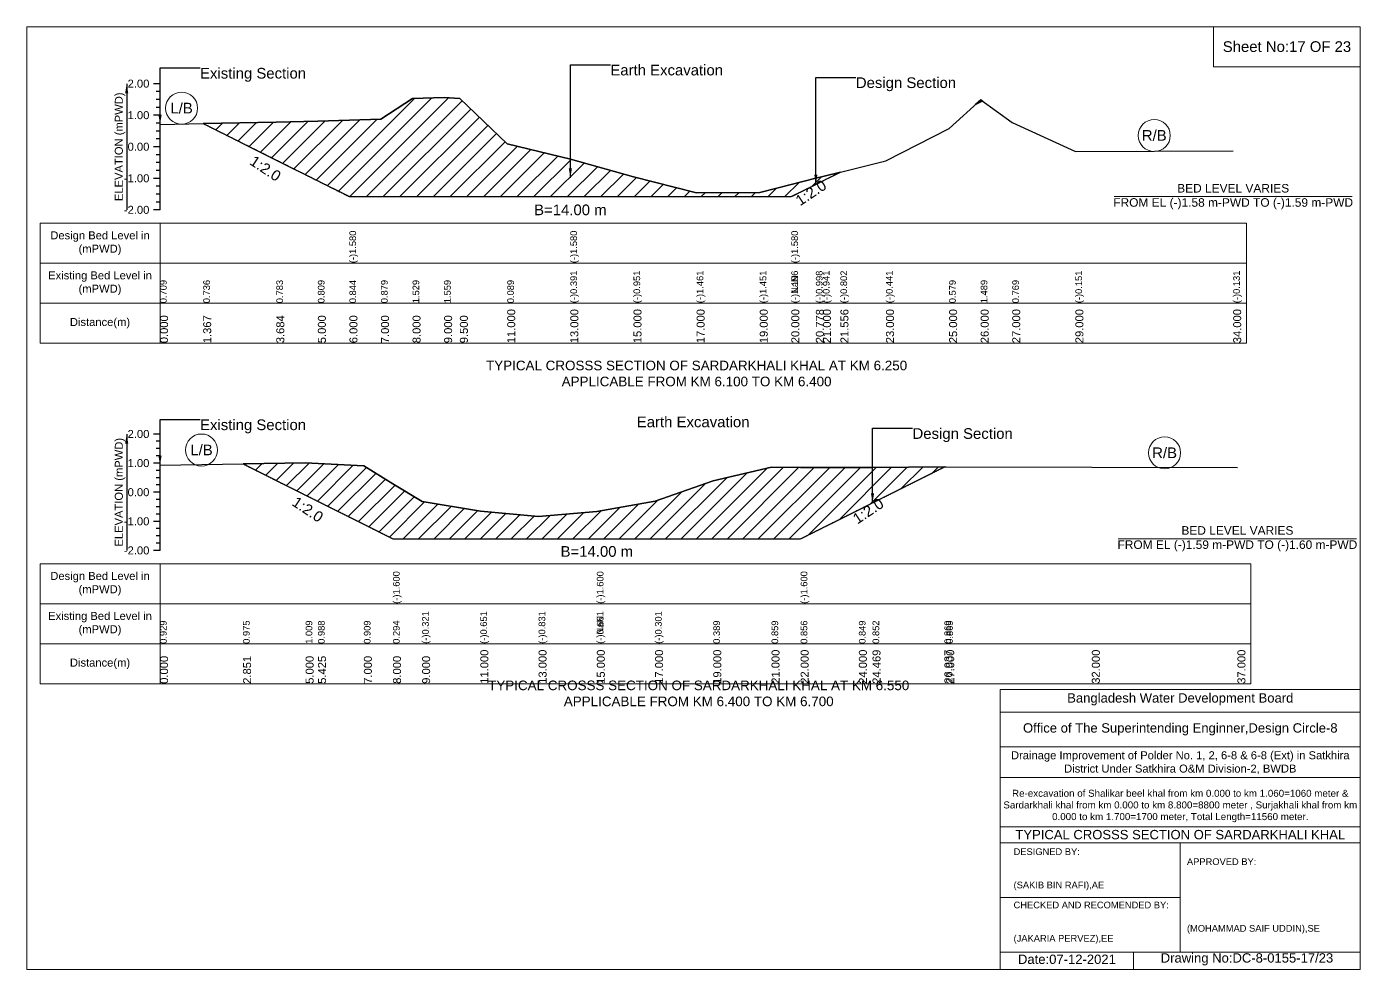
# Model space of a CAD drawing. Header units: inches. Extents: x 93000 to 506000, y -4242 to 0.
# Drawn here: x 260000 to 266000, y -4242 to 0 of the extents above; entities that cross this region are included whole.
import ezdxf

# ---------------------------------------------------------------- set-up
doc = ezdxf.new("R2010")
doc.units = ezdxf.units.IN
doc.header["$LTSCALE"] = 7
doc.header["$MEASUREMENT"] = 0
doc.linetypes.add('DASHED', pattern=[0.75, 0.5, -0.25])
for name, color, linetype, lineweight in [('Cross section Data Border', 7, 'Continuous', 9), ('Cross Section Labels', 7, 'Continuous', 9), ('Design_Bed_Level for Xsection', 7, 'DASHED', 25), ('Existing_Bed_Level for Xsection', 7, 'Continuous', 25), ('Long Section Labels', 7, 'Continuous', 9)]:
    doc.layers.add(name, color=color, linetype=linetype, lineweight=lineweight)
doc.styles.get("Standard").update_dxf_attribs({"font": 'arial.ttf'})
doc.dimstyles.get("Standard").update_dxf_attribs({"dimtxt": 0.18, "dimasz": 0.18, "dimexe": 0.18, "dimexo": 0.0625, "dimgap": 0.09, "dimtad": 0, "dimtih": 1, "dimtoh": 1, "dimdec": 4, "dimzin": 0, "dimdsep": 46, "dimtxsty": 'Standard', "dimcen": 0.09, "dimadec": 0, "dimazin": 0, "dimtfac": 1, "dimtdec": 4, "dimtofl": 0, "dimtmove": 0, "dimatfit": 3, "dimfxl": 1, "dimtolj": 1, "dimtzin": 0, "dimarcsym": 0})

msp = doc.modelspace()

# ---------------------------------------------------------------- hatches: boundary and pattern name
at = {"layer": 'Existing_Bed_Level for Xsection'}
h = msp.add_hatch(dxfattribs=at)
h.set_pattern_fill('ANSI31', color=256, scale=426, style=0)
h.paths.add_polyline_path([(260794.2, -436), (261123.1, -600.4), (261310, -693.9), (261452, -764.9), (261594, -764.9), (261736, -764.9), (261878, -764.9), (261949, -764.9), (262162, -764.9), (262446, -764.9), (262730, -764.9), (263014, -764.9), (263298, -764.9), (263440, -764.9), (263550.5, -709.7), (263582, -693.9), (263661, -654.4), (263582, -674.2), (263550.5, -682.2), (263440, -710.4), (263298, -746.6), (263014, -748), (262730, -675.6), (262446, -596.1), (262162, -527.9), (261949, -323.4), (261878, -319.2), (261736, -323.4), (261594, -415.7), (261452, -420.7), (261310, -425.7), (261123.1, -429.4)])
h = msp.add_hatch(dxfattribs=at)
h.set_pattern_fill('ANSI31', color=256, scale=426, style=0)
h.paths.add_polyline_path([(264268.1, -350.8), (264292, -338.9), (264300, -334.9), (264292, -329.1)])
h = msp.add_hatch(dxfattribs=at)
h.set_pattern_fill('ANSI31', color=256, scale=393, style=0)
h.paths.add_polyline_path([(260973.5, -1967.5), (261255, -2108.2), (261310.7, -2136.1), (261517, -2239.2), (261648, -2304.7), (261779, -2304.7), (262041, -2304.7), (262303, -2304.7), (262565, -2304.7), (262827, -2304.7), (263089, -2304.7), (263351, -2304.7), (263482, -2304.7), (263744, -2173.7), (263805.4, -2143), (264128.8, -1981.4), (263805.4, -1983.5), (263744, -1983.9), (263482, -1983), (263351, -1982.6), (263089, -2044.2), (262827, -2134.6), (262565, -2181.7), (262303, -2204), (262041, -2180.4), (261779, -2137.2), (261648, -2056.6), (261517, -1976.1), (261310.7, -1965.7), (261255, -1963)])

# ---------------------------------------------------------------- linework, layer by layer
at = {"layer": 'Cross section Data Border'}
for points in [[(260000, 0), (266000, 0), (266000, -4242), (260000, -4242)], [(265340, 0), (266000, 0), (266000, -180), (265340, -180)], [(260060, -884.5), (265488, -884.5), (265488, -1424.5), (260060, -1424.5)], [(260060, -2417.1), (265507, -2417.1), (265507, -2957.1), (260060, -2957.1)]]:
    msp.add_lwpolyline(points, close=True, dxfattribs=at)
for points in [[(260600, -884.5), (260600, -1424.5)], [(260060, -1064.5), (265488, -1064.5)], [(260060, -1244.5), (265488, -1244.5)], [(260600, -2417.1), (260600, -2957.1)], [(260060, -2597.1), (265507, -2597.1)], [(260060, -2777.1), (265507, -2777.1)], [(264380, -4242), (264380, -2982), (266000, -2982)], [(264380, -3084), (266000, -3084)], [(264380, -3240), (266000, -3240)], [(264380, -3378), (266000, -3378)], [(264380, -3600), (266000, -3600)], [(264380, -3672), (266000, -3672)], [(265190, -3672), (265190, -4164)], [(264380, -3918), (265190, -3918)], [(264380, -4164), (266000, -4164)], [(264980, -4164), (264980, -4242)]]:
    msp.add_lwpolyline(points, dxfattribs=at)
at = {"layer": 'Cross Section Labels'}
for points in [[(264892.2, -764.9), (265963.8, -764.9)], [(264911.2, -2304.7), (265982.8, -2304.7)]]:
    msp.add_lwpolyline(points, dxfattribs=at)
for centre in [(260697.1, -366.9), (265073, -489.6), (260786.7, -1905), (265119.5, -1917.8)]:
    msp.add_circle(centre, 72, dxfattribs=at)
at = {"layer": 'Design_Bed_Level for Xsection'}
for points in [[(260794.2, -436), (261123.1, -600.4), (261452, -764.9), (262446, -764.9), (263440, -764.9), (263550.5, -709.7), (263661, -654.4)], [(260973.5, -1967.5), (261310.7, -2136.1), (261648, -2304.7), (262565, -2304.7), (263482, -2304.7), (263805.4, -2143), (264128.8, -1981.4)]]:
    msp.add_lwpolyline(points, dxfattribs=at)
at = {"layer": 'Existing_Bed_Level for Xsection'}
for points in [[(260600, -256.5), (260570, -256.5)], [(260600, -292), (260582, -292)], [(260600, -824.5), (260600, -682.5), (260600, -540.5), (260600, -398.5), (260600, -256.5)], [(260600, -327.5), (260582, -327.5)], [(260600, -439.9), (260794.2, -436), (261123.1, -429.4), (261310, -425.7), (261452, -420.7), (261452, -420.7), (261594, -415.7), (261736, -323.4), (261878, -319.2), (261949, -323.4), (262162, -527.9), (262446, -596.1), (262446, -596.1), (262730, -675.6), (263014, -748), (263298, -746.6), (263440, -710.4), (263440, -710.4), (263550.5, -682.2), (263582, -674.2), (263661, -654.4), (263866, -603.2), (264150, -458.3), (264292, -329.1), (264434, -431.3), (264718, -562), (265428, -559.1)], [(260600, -398.5), (260570, -398.5)], [(260600, -363), (260582, -363)], [(260600, -434), (260582, -434)], [(260600, -469.5), (260582, -469.5)], [(260600, -505), (260582, -505)], [(260600, -540.5), (260570, -540.5)], [(260600, -576), (260582, -576)], [(260600, -611.5), (260582, -611.5)], [(260600, -647), (260582, -647)], [(260600, -682.5), (260570, -682.5)], [(260600, -718), (260582, -718)], [(260600, -753.5), (260582, -753.5)], [(260600, -824.5), (260570, -824.5)], [(260600, -789), (260582, -789)], [(260600, -1833.1), (260570, -1833.1)], [(260600, -2357.1), (260600, -2226.1), (260600, -2095.1), (260600, -1964.1), (260600, -1833.1)], [(260600, -1865.9), (260582, -1865.9)], [(260600, -1898.6), (260582, -1898.6)], [(260600, -1964.1), (260570, -1964.1)], [(260600, -1931.4), (260582, -1931.4)], [(260600, -1973.4), (260973.5, -1967.5), (261255, -1963), (261310.7, -1965.7), (261517, -1976.1), (261648, -2056.6), (261648, -2056.6), (261779, -2137.2), (262041, -2180.4), (262303, -2204), (262565, -2181.7), (262565, -2181.7), (262827, -2134.6), (263089, -2044.2), (263351, -1982.6), (263482, -1983), (263482, -1983), (263744, -1983.9), (263805.4, -1983.5), (264128.8, -1981.4), (264137, -1981.3), (264792, -1982.6), (265447, -1983.9)], [(260600, -1996.9), (260582, -1996.9)], [(260600, -2029.6), (260582, -2029.6)], [(260600, -2095.1), (260570, -2095.1)], [(260600, -2062.4), (260582, -2062.4)], [(260600, -2127.9), (260582, -2127.9)], [(260600, -2160.6), (260582, -2160.6)], [(260600, -2193.4), (260582, -2193.4)], [(260600, -2226.1), (260570, -2226.1)], [(260600, -2258.9), (260582, -2258.9)], [(260600, -2291.6), (260582, -2291.6)], [(260600, -2324.4), (260582, -2324.4)], [(260600, -2357.1), (260570, -2357.1)]]:
    msp.add_lwpolyline(points, dxfattribs=at)
for points in [[(260794.2, -436), (260794.2, -436), (261123.1, -600.4), (261310, -693.9), (261452, -764.9), (261452, -764.9), (261594, -764.9), (261736, -764.9), (261878, -764.9), (261949, -764.9), (262162, -764.9), (262446, -764.9), (262446, -764.9), (262730, -764.9), (263014, -764.9), (263298, -764.9), (263440, -764.9), (263440, -764.9), (263550.5, -709.7), (263582, -693.9), (263661, -654.4), (263582, -674.2), (263550.5, -682.2), (263440, -710.4), (263440, -710.4), (263298, -746.6), (263014, -748), (262730, -675.6), (262446, -596.1), (262446, -596.1), (262162, -527.9), (261949, -323.4), (261878, -319.2), (261736, -323.4), (261594, -415.7), (261452, -420.7), (261452, -420.7), (261310, -425.7), (261123.1, -429.4), (260794.2, -436)], [(264268.1, -350.8), (264292, -338.9), (264300, -334.9), (264292, -329.1)], [(260973.5, -1967.5), (260973.5, -1967.5), (261255, -2108.2), (261310.7, -2136.1), (261517, -2239.2), (261648, -2304.7), (261648, -2304.7), (261779, -2304.7), (262041, -2304.7), (262303, -2304.7), (262565, -2304.7), (262565, -2304.7), (262827, -2304.7), (263089, -2304.7), (263351, -2304.7), (263482, -2304.7), (263482, -2304.7), (263744, -2173.7), (263805.4, -2143), (264128.8, -1981.4), (264128.8, -1981.4), (264128.8, -1981.4), (263805.4, -1983.5), (263744, -1983.9), (263482, -1983), (263482, -1983), (263351, -1982.6), (263089, -2044.2), (262827, -2134.6), (262565, -2181.7), (262565, -2181.7), (262303, -2204), (262041, -2180.4), (261779, -2137.2), (261648, -2056.6), (261648, -2056.6), (261517, -1976.1), (261310.7, -1965.7), (261255, -1963), (260973.5, -1967.5)]]:
    msp.add_lwpolyline(points, close=True, dxfattribs=at)

# ---------------------------------------------------------------- texts
at = {"layer": 'Cross section Data Border', "attachment_point": 5}
for s, insert, char_height in [('Sheet No:17 OF 23', (265670, -90), 48), ('Bangladesh Water Development Board', (265190, -3027), 42), ('Office of The Superintending Enginner,Design Circle-8', (265190, -3162), 42)]:
    msp.add_mtext(s, dxfattribs=dict(at, insert=insert, char_height=char_height))
at = {"layer": 'Cross section Data Border'}
for s, insert, char_height, width, attachment_point in [('Design Bed Level in (mPWD)', (260330, -974.5), 36, 480, 5), ('Existing Bed Level in (mPWD)', (260330, -1154.5), 36, 480, 5), ('Distance(m)', (260330, -1334.5), 36, 480, 5), ('Design Bed Level in (mPWD)', (260330, -2507.1), 36, 480, 5), ('Existing Bed Level in (mPWD)', (260330, -2687.1), 36, 480, 5), ('Distance(m)', (260330, -2867.1), 36, 480, 5), ('Drainage Improvement of Polder No. 1, 2, 6-8 & 6-8 (Ext) in Satkhira District Under Satkhira O&M Division-2, BWDB', (265190, -3312), 36, 1680, 5), ('Re-excavation of Shalikar beel khal from km 0.000 to km 1.060=1060 meter & Sardarkhali khal from km 0.000 to km 8.800=8800 meter , Surjakhali khal from km 0.000 to km 1.700=1700 meter, Total Length=11560 meter.', (265190, -3507), 31.4683, 1620, 5), ('TYPICAL CROSSS SECTION OF SARDARKHALI KHAL', (265190, -3636), 42, 1680, 5), ('DESIGNED BY:^J^J^J(SAKIB BIN RAFI),AE', (264440, -3792), 30, 840, 4), ('APPROVED BY:^J^J^J^J^J^J(MOHAMMAD SAIF UDDIN),SE', (265220, -3912), 30, 840, 4), ('CHECKED AND RECOMENDED BY:^J^J^J(JAKARIA PERVEZ),EE', (264440, -4032), 30, 840, 4), ('Date:07-12-2021', (264680, -4197), 42, 840, 5), ('Drawing No:DC-8-0155-17/23', (265490, -4197), 42, 1320, 5)]:
    msp.add_mtext(s, dxfattribs=dict(at, insert=insert, char_height=char_height, width=width, attachment_point=attachment_point))
at = {"layer": 'Cross Section Labels'}
for s, insert, char_height, attachment_point in [('Earth Excavation', (262626, -171.3), 48, 1), ('Existing Section', (260780, -185.5), 48, 1), ('Design Section', (263730.5, -228.1), 48, 1), ('L/B', (260697.1, -366.9), 48, 5), ('R/B', (265073, -489.6), 48, 5), ('BED LEVEL VARIES ^JFROM EL (-)1.58 m-PWD TO (-)1.59 m-PWD', (265428, -764.9), 38.4, 5), ('B=14.00 m', (262446, -800.4), 48, 2), ('TYPICAL CROSSS SECTION OF SARDARKHALI KHAL AT KM 6.250^JAPPLICABLE FROM KM 6.100 TO KM 6.400', (263014, -1561), 43.2, 5), ('Existing Section', (260780, -1767.6), 48, 1), ('Earth Excavation', (262745, -1754.5), 48, 1), ('Design Section', (263985.4, -1806.9), 48, 1), ('L/B', (260786.7, -1905), 48, 5), ('R/B', (265119.5, -1917.8), 48, 5), ('BED LEVEL VARIES ^JFROM EL (-)1.59 m-PWD TO (-)1.60 m-PWD', (265447, -2304.7), 38.4, 5), ('B=14.00 m', (262565, -2337.5), 48, 2), ('TYPICAL CROSSS SECTION OF SARDARKHALI KHAL AT KM 6.550^JAPPLICABLE FROM KM 6.400 TO KM 6.700', (263023.5, -3000.5), 43.2, 5)]:
    msp.add_mtext(s, dxfattribs=dict(at, insert=insert, char_height=char_height, attachment_point=attachment_point))
at = {"layer": 'Cross Section Labels', "char_height": 48, "attachment_point": 2}
for insert, rotation in [((261087.6, -618.2), 326.30993), ((263515, -727.4), 33.69007), ((261278, -2152.5), 326.30993), ((263772.6, -2159.4), 33.69007)]:
    msp.add_mtext('1:2.0', dxfattribs=dict(at, insert=insert, rotation=rotation))
at = {"layer": 'Existing_Bed_Level for Xsection', "char_height": 36, "attachment_point": 6}
for s, insert in [('2.00', (260552, -256.5)), ('1.00', (260552, -398.5)), ('0.00', (260552, -540.5)), ('-1.00', (260552, -682.5)), ('-2.00', (260552, -824.5)), ('2.00', (260552, -1833.1)), ('1.00', (260552, -1964.1)), ('0.00', (260552, -2095.1)), ('-1.00', (260552, -2226.1)), ('-2.00', (260552, -2357.1))]:
    msp.add_mtext(s, dxfattribs=dict(at, insert=insert))
at = {"layer": 'Existing_Bed_Level for Xsection', "char_height": 36, "attachment_point": 5, "rotation": 90}
for insert in [(260420, -540.5), (260420, -2095.1)]:
    msp.add_mtext('ELEVATION (mPWD)', dxfattribs=dict(at, insert=insert))
at = {"layer": 'Long Section Labels', "attachment_point": 1, "rotation": 90}
for s, insert, char_height in [('(-)1.580', (261452, -1064.5), 30), ('(-)1.580', (262446, -1064.5), 30), ('(-)1.580', (263440, -1064.5), 30), ('(-)0.391', (262446, -1244.5), 30), ('(-)0.391', (262446, -1244.5), 30), ('(-)0.391', (262446, -1244.5), 30), ('(-)0.951', (262730, -1244.5), 30), ('(-)1.461', (263014, -1244.5), 30), ('(-)1.451', (263298, -1244.5), 30), ('(-)1.196', (263440, -1244.5), 30), ('(-)1.196', (263440, -1244.5), 30), ('(-)NaN', (263440, -1244.5), 30), ('(-)0.998', (263550.5, -1244.5), 30), ('(-)0.941', (263582, -1244.5), 30), ('(-)0.802', (263661, -1244.5), 30), ('(-)0.441', (263866, -1244.5), 30), ('(-)0.151', (264718, -1244.5), 30), ('(-)0.131', (265428, -1244.5), 30), ('0.709', (260600, -1244.5), 30), ('0.736', (260794.2, -1244.5), 30), ('0.783', (261123.1, -1244.5), 30), ('0.809', (261310, -1244.5), 30), ('0.844', (261452, -1244.5), 30), ('0.844', (261452, -1244.5), 30), ('0.844', (261452, -1244.5), 30), ('0.879', (261594, -1244.5), 30), ('1.529', (261736, -1244.5), 30), ('1.529', (261736, -1244.5), 30), ('1.559', (261878, -1244.5), 30), ('0.089', (262162, -1244.5), 30), ('0.579', (264150, -1244.5), 30), ('1.489', (264292, -1244.5), 30), ('0.769', (264434, -1244.5), 30), ('0.000', (260600, -1424.5), 36), ('1.367', (260794.2, -1424.5), 36), ('3.684', (261123.1, -1424.5), 36), ('5.000', (261310, -1424.5), 36), ('6.000', (261452, -1424.5), 36), ('6.000', (261452, -1424.5), 36), ('6.000', (261452, -1424.5), 36), ('7.000', (261594, -1424.5), 36), ('8.000', (261736, -1424.5), 36), ('9.000', (261878, -1424.5), 36), ('9.500', (261949, -1424.5), 36), ('11.000', (262162, -1424.5), 36), ('13.000', (262446, -1424.5), 36), ('13.000', (262446, -1424.5), 36), ('13.000', (262446, -1424.5), 36), ('15.000', (262730, -1424.5), 36), ('17.000', (263014, -1424.5), 36), ('19.000', (263298, -1424.5), 36), ('20.000', (263440, -1424.5), 36), ('20.000', (263440, -1424.5), 36), ('20.000', (263440, -1424.5), 36), ('20.778', (263550.5, -1424.5), 36), ('21.000', (263582, -1424.5), 36), ('21.556', (263661, -1424.5), 36), ('23.000', (263866, -1424.5), 36), ('25.000', (264150, -1424.5), 36), ('26.000', (264292, -1424.5), 36), ('27.000', (264434, -1424.5), 36), ('29.000', (264718, -1424.5), 36), ('34.000', (265428, -1424.5), 36), ('(-)1.600', (261648, -2597.1), 30), ('(-)1.600', (262565, -2597.1), 30), ('(-)1.600', (263482, -2597.1), 30), ('(-)0.321', (261779, -2777.1), 30), ('(-)0.651', (262041, -2777.1), 30), ('(-)0.831', (262303, -2777.1), 30), ('(-)0.661', (262565, -2777.1), 30), ('(-)0.661', (262565, -2777.1), 30), ('(-)0.301', (262827, -2777.1), 30), ('0.929', (260600, -2777.1), 30), ('0.975', (260973.5, -2777.1), 30), ('1.009', (261255, -2777.1), 30), ('0.988', (261310.7, -2777.1), 30), ('0.909', (261517, -2777.1), 30), ('0.294', (261648, -2777.1), 30), ('0.294', (261648, -2777.1), 30), ('0.294', (261648, -2777.1), 30), ('(-)NaN', (262565, -2777.1), 30), ('(-)NaN', (262565, -2777.1), 30), ('0.389', (263089, -2777.1), 30), ('0.859', (263351, -2777.1), 30), ('0.859', (263351, -2777.1), 30), ('0.856', (263482, -2777.1), 30), ('0.856', (263482, -2777.1), 30), ('0.849', (263744, -2777.1), 30), ('0.849', (263744, -2777.1), 30), ('0.852', (263805.4, -2777.1), 30), ('0.869', (264128.8, -2777.1), 30), ('0.869', (264137, -2777.1), 30), ('11.000', (262041, -2957.1), 36), ('13.000', (262303, -2957.1), 36), ('15.000', (262565, -2957.1), 36), ('15.000', (262565, -2957.1), 36), ('15.000', (262565, -2957.1), 36), ('17.000', (262827, -2957.1), 36), ('19.000', (263089, -2957.1), 36), ('21.000', (263351, -2957.1), 36), ('22.000', (263482, -2957.1), 36), ('22.000', (263482, -2957.1), 36), ('22.000', (263482, -2957.1), 36), ('24.000', (263744, -2957.1), 36), ('24.469', (263805.4, -2957.1), 36), ('26.937', (264128.8, -2957.1), 36), ('27.000', (264137, -2957.1), 36), ('32.000', (264792, -2957.1), 36), ('37.000', (265447, -2957.1), 36), ('0.000', (260600, -2957.1), 36), ('2.851', (260973.5, -2957.1), 36), ('5.000', (261255, -2957.1), 36), ('5.425', (261310.7, -2957.1), 36), ('7.000', (261517, -2957.1), 36), ('8.000', (261648, -2957.1), 36), ('8.000', (261648, -2957.1), 36), ('8.000', (261648, -2957.1), 36), ('9.000', (261779, -2957.1), 36)]:
    msp.add_mtext(s, dxfattribs=dict(at, insert=insert, char_height=char_height))

# ---------------------------------------------------------------- leaders
at = {"layer": 'Cross Section Labels', "annotation_type": 0, "has_hookline": 1, "hookline_direction": 0}
for points, text_width in [([(262446, -680.5), (262446, -171.3), (262625.9, -171.3)], 497), ([(260600, -439.9), (260600, -185.5), (260779.9, -185.5)], 467.2), ([(263550.5, -709.7), (263550.5, -228.1), (263730.4, -228.1)], 441.2), ([(260600, -1973.4), (260600, -1767.6), (260779.9, -1767.6)], 467.2), ([(263805.4, -2143), (263805.4, -1806.9), (263985.3, -1806.9)], 441.2)]:
    msp.add_leader(points, dimstyle='Standard', override={"dimasz": 43.2}, dxfattribs=dict(at, text_width=text_width))
at = {"layer": 'Existing_Bed_Level for Xsection'}
for points in [[(260450, -256.5), (260450, -824.5)], [(260450, -1833.1), (260450, -2357.1)]]:
    msp.add_leader(points, dimstyle='Standard', override={"dimasz": 43.2}, dxfattribs=at)

doc.saveas('drawing.dxf')
